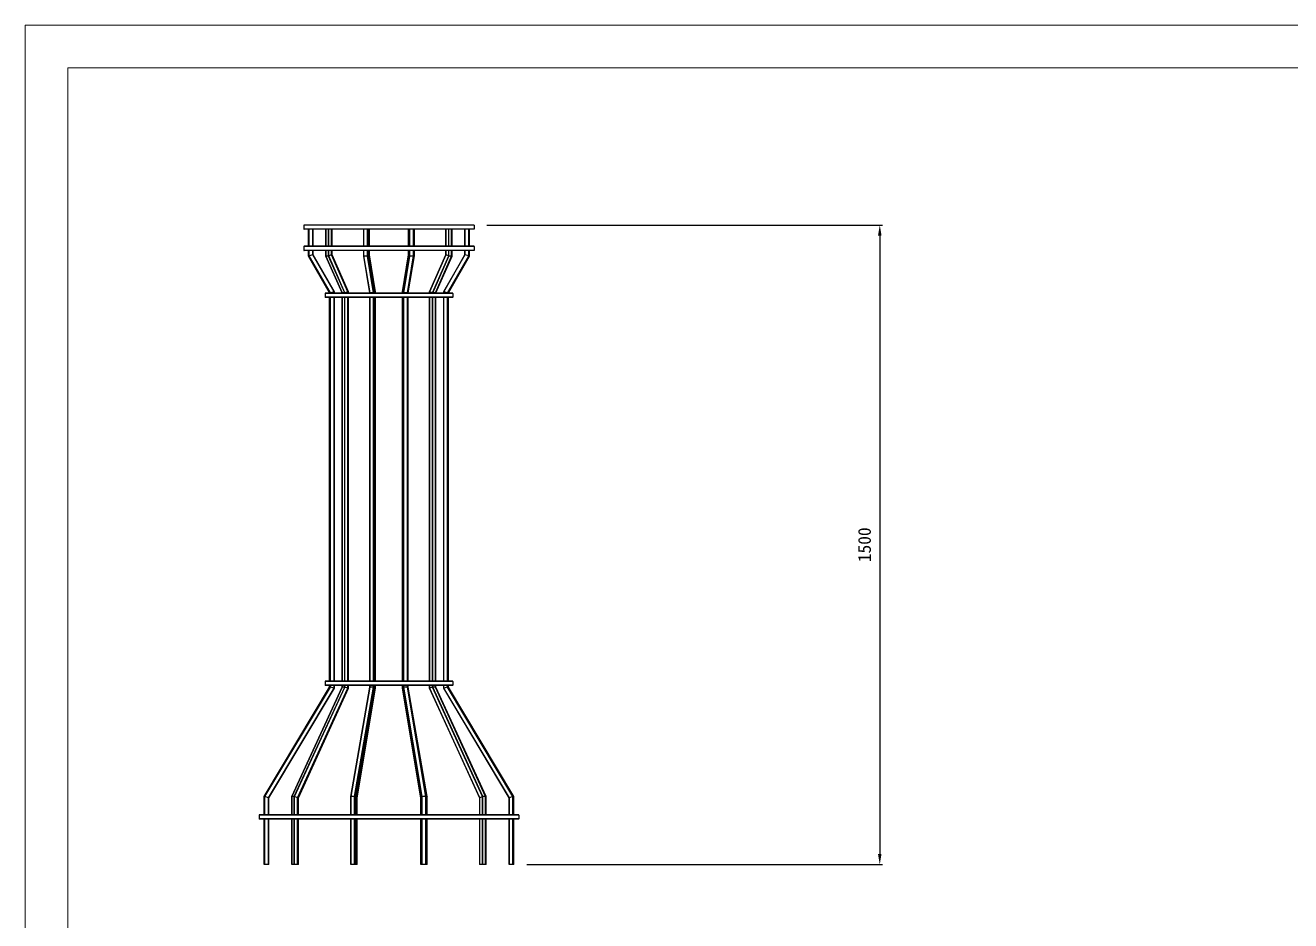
# Model space of a CAD drawing. Header units: millimetres. Extents: x -2251 to 3689, y -1488 to 2712.
# Drawn here: x -2251 to 719, y 612 to 2712 of the extents above; entities that cross this region are included whole.
import ezdxf

# ---------------------------------------------------------------- set-up
doc = ezdxf.new("R2010")
doc.units = ezdxf.units.MM
doc.header["$PDSIZE"] = -1
doc.layers.add('tabelka', color=155, linetype='Continuous')
doc.layers.add('WYMIAR', color=96, linetype='Continuous')
doc.dimstyles.new('1-1', dxfattribs={"dimtxt": 30, "dimasz": 25, "dimexe": 6.25, "dimexo": 30, "dimgap": 20.625, "dimtad": 1, "dimdec": 1, "dimtxsty": 'Standard', "dimcen": 0, "dimclrd": 2, "dimclre": 2, "dimclrt": 2, "dimadec": 0, "dimazin": 0, "dimtfac": 1, "dimtdec": 1, "dimtmove": 0, "dimatfit": 3, "dimfxl": 1, "dimarcsym": 0})

# ---------------------------------------------------------------- blocks, each defined once
blk = doc.blocks.new('widok')
for p, q in [((-1597.4, 2242.8), (-1597.4, 2233.8)), ((-1197.4, 2242.8), (-1597.4, 2242.8)), ((-1197.4, 2233.8), (-1597.4, 2233.8)), ((-1197.9, 2243.3), (-1596.9, 2243.3)), ((-1197.9, 2233.3), (-1596.9, 2233.3)), ((-1586.4, 2233.3), (-1586.4, 2193.3)), ((-1586.4, 2193.3), (-1586.4, 2233.3)), ((-1585.3, 2193.3), (-1585.3, 2233.3)), ((-1584.7, 2193.3), (-1584.7, 2233.3)), ((-1575.8, 2193.3), (-1575.8, 2233.3)), ((-1575.4, 2193.3), (-1575.4, 2233.3)), ((-1575.1, 2193.3), (-1575.1, 2233.3)), ((-1575.1, 2193.3), (-1575.1, 2233.3)), ((-1545.5, 2233.3), (-1545.5, 2193.3)), ((-1545.4, 2193.3), (-1545.4, 2233.3)), ((-1539.6, 2193.3), (-1539.6, 2233.3)), ((-1538.9, 2193.3), (-1538.9, 2233.3)), ((-1532, 2193.3), (-1532, 2233.3)), ((-1531.8, 2193.3), (-1531.8, 2233.3)), ((-1530.7, 2193.3), (-1530.7, 2233.3)), ((-1530.6, 2193.3), (-1530.6, 2233.3)), ((-1457, 2233.3), (-1457, 2193.3)), ((-1456.6, 2193.3), (-1456.6, 2233.3)), ((-1448, 2193.3), (-1448, 2233.3)), ((-1447.4, 2193.3), (-1447.4, 2233.3)), ((-1444.8, 2193.3), (-1444.8, 2233.3)), ((-1444.8, 2193.3), (-1444.8, 2233.3)), ((-1443.3, 2193.3), (-1443.3, 2233.3)), ((-1442.9, 2193.3), (-1442.9, 2233.3)), ((-1351.9, 2233.3), (-1351.9, 2193.3)), ((-1351.9, 2193.3), (-1351.9, 2233.3)), ((-1349.4, 2193.3), (-1349.4, 2233.3)), ((-1348.7, 2193.3), (-1348.7, 2233.3)), ((-1340.1, 2193.3), (-1340.1, 2233.3)), ((-1339.7, 2193.3), (-1339.7, 2233.3)), ((-1337.9, 2193.3), (-1337.9, 2233.3)), ((-1337.8, 2193.3), (-1337.8, 2233.3)), ((-1264.3, 2233.3), (-1264.3, 2193.3)), ((-1264.1, 2193.3), (-1264.1, 2233.3)), ((-1257.3, 2193.3), (-1257.3, 2233.3)), ((-1256.6, 2193.3), (-1256.6, 2233.3)), ((-1250.7, 2193.3), (-1250.7, 2233.3)), ((-1250.6, 2193.3), (-1250.6, 2233.3)), ((-1249.5, 2193.3), (-1249.5, 2233.3)), ((-1249.3, 2193.3), (-1249.3, 2233.3)), ((-1219.7, 2233.3), (-1219.7, 2193.3)), ((-1219.3, 2193.3), (-1219.3, 2233.3)), ((-1210.4, 2193.3), (-1210.4, 2233.3)), ((-1209.8, 2193.3), (-1209.8, 2233.3)), ((-1208.6, 2193.3), (-1208.6, 2233.3)), ((-1208.6, 2193.3), (-1208.6, 2233.3)), ((-1208.4, 2193.3), (-1208.4, 2233.3)), ((-1197.4, 2242.8), (-1197.4, 2233.8)), ((-1597.4, 2192.8), (-1597.4, 2183.8)), ((-1197.4, 2192.8), (-1597.4, 2192.8)), ((-1197.4, 2183.8), (-1597.4, 2183.8)), ((-1197.9, 2193.3), (-1596.9, 2193.3)), ((-1197.9, 2183.3), (-1596.9, 2183.3)), ((-1586.4, 2183.3), (-1586.4, 2170.6)), ((-1586.4, 2170.6), (-1586.4, 2183.3)), ((-1586.4, 2170.6), (-1536.8, 2084)), ((-1585.3, 2170.6), (-1586.4, 2170.6)), ((-1536.8, 2084), (-1586.4, 2170.6)), ((-1585.3, 2170.6), (-1585.3, 2183.3)), ((-1535.7, 2084), (-1585.3, 2170.6)), ((-1584.7, 2170.7), (-1584.7, 2183.3)), ((-1575.8, 2173.1), (-1584.7, 2170.7)), ((-1535.1, 2084.1), (-1584.7, 2170.7)), ((-1575.8, 2173.1), (-1575.8, 2183.3)), ((-1526.2, 2086.6), (-1575.8, 2173.1)), ((-1575.4, 2173.3), (-1575.4, 2183.3)), ((-1525.7, 2086.7), (-1575.4, 2173.3)), ((-1575.1, 2173.3), (-1575.4, 2173.3)), ((-1575.1, 2173.3), (-1575.1, 2183.3)), ((-1575.1, 2173.3), (-1575.1, 2183.3)), ((-1525.5, 2086.7), (-1575.1, 2173.3)), ((-1525.5, 2086.7), (-1575.1, 2173.3)), ((-1545.5, 2183.3), (-1545.5, 2170.6)), ((-1545.5, 2170.6), (-1507.3, 2084)), ((-1545.4, 2170.6), (-1545.4, 2183.3)), ((-1539.6, 2170.6), (-1545.4, 2170.6)), ((-1507.2, 2084), (-1545.4, 2170.6)), ((-1539.6, 2170.6), (-1539.6, 2183.3)), ((-1501.4, 2084), (-1539.6, 2170.6)), ((-1538.9, 2170.7), (-1538.9, 2183.3)), ((-1532, 2173.1), (-1538.9, 2170.7)), ((-1500.7, 2084.1), (-1538.9, 2170.7)), ((-1532, 2173.1), (-1532, 2183.3)), ((-1493.8, 2086.6), (-1532, 2173.1)), ((-1531.8, 2173.2), (-1531.8, 2183.3)), ((-1530.7, 2173.3), (-1531.8, 2173.3)), ((-1493.6, 2086.7), (-1531.8, 2173.2)), ((-1530.7, 2173.3), (-1530.7, 2183.3)), ((-1492.8, 2086.7), (-1530.7, 2173.3)), ((-1530.6, 2173.2), (-1530.6, 2183.3)), ((-1492.7, 2086.7), (-1530.6, 2173.3)), ((-1457, 2183.3), (-1457, 2170.7)), ((-1457, 2170.7), (-1442.5, 2084.1)), ((-1456.6, 2170.6), (-1456.6, 2183.3)), ((-1448, 2170.6), (-1456.6, 2170.6)), ((-1442.2, 2084), (-1456.6, 2170.6)), ((-1448, 2170.6), (-1448, 2183.3)), ((-1433.6, 2084), (-1448, 2170.6)), ((-1447.4, 2170.7), (-1447.4, 2183.3)), ((-1444.8, 2173.1), (-1447.4, 2170.7)), ((-1432.9, 2084.1), (-1447.4, 2170.7)), ((-1444.8, 2173.2), (-1444.8, 2183.3)), ((-1444.8, 2173.1), (-1444.8, 2183.3)), ((-1443.3, 2173.3), (-1444.8, 2173.3)), ((-1430.3, 2086.6), (-1444.8, 2173.2)), ((-1430.3, 2086.6), (-1444.8, 2173.1)), ((-1443.3, 2173.3), (-1443.3, 2183.3)), ((-1429.3, 2086.7), (-1443.3, 2173.3)), ((-1442.9, 2173.2), (-1442.9, 2183.3)), ((-1429, 2086.6), (-1442.9, 2173.2)), ((-1351.9, 2173.2), (-1365.9, 2086.6)), ((-1365.8, 2086.6), (-1351.9, 2173.1)), ((-1363.3, 2084.1), (-1349.4, 2170.7)), ((-1362.7, 2084), (-1348.7, 2170.6)), ((-1354.1, 2084), (-1340.1, 2170.6)), ((-1353.7, 2084.1), (-1339.7, 2170.7)), ((-1352.3, 2084.1), (-1337.8, 2170.7)), ((-1352.3, 2084.1), (-1337.9, 2170.7)), ((-1351.9, 2183.3), (-1351.9, 2173.2)), ((-1351.9, 2173.1), (-1351.9, 2183.3)), ((-1349.4, 2170.7), (-1351.9, 2173.1)), ((-1349.4, 2170.7), (-1349.4, 2183.3)), ((-1348.7, 2170.6), (-1348.7, 2183.3)), ((-1340.1, 2170.6), (-1348.7, 2170.6)), ((-1340.1, 2170.6), (-1340.1, 2183.3)), ((-1339.7, 2170.7), (-1339.7, 2183.3)), ((-1337.9, 2170.7), (-1339.7, 2172.5)), ((-1337.9, 2170.7), (-1337.9, 2183.3)), ((-1337.8, 2170.7), (-1337.8, 2183.3)), ((-1264.3, 2173.2), (-1302.1, 2086.7)), ((-1302, 2086.6), (-1264.1, 2173.1)), ((-1295.1, 2084.1), (-1257.3, 2170.7)), ((-1294.4, 2084), (-1256.6, 2170.6)), ((-1288.6, 2084), (-1250.7, 2170.6)), ((-1288.4, 2084), (-1250.6, 2170.6)), ((-1287.7, 2084.1), (-1249.5, 2170.7)), ((-1287.5, 2084), (-1249.3, 2170.6)), ((-1219.7, 2173.3), (-1269.3, 2086.7)), ((-1268.9, 2086.6), (-1219.3, 2173.1)), ((-1264.3, 2183.3), (-1264.3, 2173.2)), ((-1264.1, 2173.1), (-1264.1, 2183.3)), ((-1257.3, 2170.7), (-1264.1, 2173.1)), ((-1260, 2084.1), (-1210.4, 2170.7)), ((-1259.4, 2084), (-1209.8, 2170.6)), ((-1258.2, 2084), (-1208.6, 2170.6)), ((-1258.2, 2084), (-1208.6, 2170.6)), ((-1258, 2084), (-1208.4, 2170.6)), ((-1257.3, 2170.7), (-1257.3, 2183.3)), ((-1256.6, 2170.6), (-1256.6, 2183.3)), ((-1250.7, 2170.6), (-1256.6, 2170.6)), ((-1250.7, 2170.6), (-1250.7, 2183.3)), ((-1250.6, 2170.6), (-1250.6, 2183.3)), ((-1249.5, 2170.7), (-1250.6, 2171.1)), ((-1249.5, 2170.7), (-1249.5, 2183.3)), ((-1249.3, 2170.6), (-1249.3, 2183.3)), ((-1219.7, 2183.3), (-1219.7, 2173.3)), ((-1219.3, 2173.1), (-1219.3, 2183.3)), ((-1210.4, 2170.7), (-1219.3, 2173.1)), ((-1210.4, 2170.7), (-1210.4, 2183.3)), ((-1209.8, 2170.6), (-1209.8, 2183.3)), ((-1208.6, 2170.6), (-1209.8, 2170.6)), ((-1208.6, 2170.6), (-1208.6, 2183.3)), ((-1208.6, 2170.6), (-1208.6, 2183.3)), ((-1208.4, 2170.6), (-1208.4, 2183.3)), ((-1197.4, 2192.8), (-1197.4, 2183.8)), ((-1547.4, 2082.8), (-1547.4, 2073.8)), ((-1247.4, 2082.8), (-1547.4, 2082.8)), ((-1247.9, 2083.3), (-1546.9, 2083.3)), ((-1536.8, 2084), (-1536.8, 2083.3)), ((-1535.7, 2084), (-1536.8, 2084)), ((-1536.8, 2083.3), (-1536.8, 2084)), ((-1535.7, 2083.3), (-1535.7, 2084)), ((-1526.2, 2086.6), (-1535.1, 2084.1)), ((-1535.1, 2083.3), (-1535.1, 2084.1)), ((-1526.2, 2083.3), (-1526.2, 2086.6)), ((-1525.7, 2083.3), (-1525.7, 2086.7)), ((-1525.5, 2086.7), (-1525.7, 2086.7)), ((-1525.5, 2083.3), (-1525.5, 2086.7)), ((-1525.5, 2083.3), (-1525.5, 2086.7)), ((-1507.3, 2084), (-1507.3, 2083.3)), ((-1501.4, 2084), (-1507.2, 2084)), ((-1507.2, 2083.3), (-1507.2, 2084)), ((-1501.4, 2083.3), (-1501.4, 2084)), ((-1493.8, 2086.6), (-1500.7, 2084.1)), ((-1500.7, 2083.3), (-1500.7, 2084.1)), ((-1493.8, 2083.3), (-1493.8, 2086.6)), ((-1493.6, 2083.3), (-1493.6, 2086.7)), ((-1492.8, 2086.7), (-1493.6, 2086.7)), ((-1492.8, 2083.3), (-1492.8, 2086.7)), ((-1492.7, 2083.3), (-1492.7, 2086.7)), ((-1442.5, 2084.1), (-1442.5, 2083.3)), ((-1433.6, 2084), (-1442.2, 2084)), ((-1442.2, 2083.3), (-1442.2, 2084)), ((-1433.6, 2083.3), (-1433.6, 2084)), ((-1430.3, 2086.6), (-1432.9, 2084.1)), ((-1432.9, 2083.3), (-1432.9, 2084.1)), ((-1429.3, 2086.7), (-1430.3, 2086.7)), ((-1430.3, 2083.3), (-1430.3, 2086.6)), ((-1430.3, 2083.3), (-1430.3, 2086.6)), ((-1429.3, 2083.3), (-1429.3, 2086.7)), ((-1429, 2083.3), (-1429, 2086.6)), ((-1365.9, 2086.6), (-1365.9, 2083.3)), ((-1363.3, 2084.1), (-1365.8, 2086.6)), ((-1365.8, 2083.3), (-1365.8, 2086.6)), ((-1363.3, 2083.3), (-1363.3, 2084.1)), ((-1354.1, 2084), (-1362.7, 2084)), ((-1362.7, 2083.3), (-1362.7, 2084)), ((-1354.1, 2083.3), (-1354.1, 2084)), ((-1353.7, 2083.3), (-1353.7, 2084.1)), ((-1352.3, 2084.1), (-1353.5, 2085.2)), ((-1352.3, 2083.3), (-1352.3, 2084.1)), ((-1352.3, 2083.3), (-1352.3, 2084.1)), ((-1302.1, 2086.7), (-1302.1, 2083.3)), ((-1295.1, 2084.1), (-1302, 2086.6)), ((-1302, 2083.3), (-1302, 2086.6)), ((-1295.1, 2083.3), (-1295.1, 2084.1)), ((-1288.6, 2084), (-1294.4, 2084)), ((-1294.4, 2083.3), (-1294.4, 2084)), ((-1288.6, 2083.3), (-1288.6, 2084)), ((-1288.4, 2083.3), (-1288.4, 2084)), ((-1287.7, 2084.1), (-1288.3, 2084.4)), ((-1287.7, 2083.3), (-1287.7, 2084.1)), ((-1287.5, 2083.3), (-1287.5, 2084)), ((-1269.3, 2086.7), (-1269.3, 2083.3)), ((-1260, 2084.1), (-1268.9, 2086.6)), ((-1268.9, 2083.3), (-1268.9, 2086.6)), ((-1260, 2083.3), (-1260, 2084.1)), ((-1258.2, 2084), (-1259.4, 2084)), ((-1259.4, 2083.3), (-1259.4, 2084)), ((-1258.2, 2083.3), (-1258.2, 2084)), ((-1258.2, 2083.3), (-1258.2, 2084)), ((-1258, 2083.3), (-1258, 2084)), ((-1247.4, 2082.8), (-1247.4, 2073.8)), ((-1247.4, 2073.8), (-1547.4, 2073.8)), ((-1247.9, 2073.3), (-1546.9, 2073.3)), ((-1536.8, 2073.3), (-1536.8, 1173.3)), ((-1536.8, 1173.3), (-1536.8, 2073.3)), ((-1535.7, 1173.3), (-1535.7, 2073.3)), ((-1535.1, 1173.3), (-1535.1, 2073.3)), ((-1526.2, 1173.3), (-1526.2, 2073.3)), ((-1525.7, 1173.3), (-1525.7, 2073.3)), ((-1525.5, 1173.3), (-1525.5, 2073.3)), ((-1525.5, 1173.3), (-1525.5, 2073.3)), ((-1507.3, 2073.3), (-1507.3, 1173.3)), ((-1507.2, 1173.3), (-1507.2, 2073.3)), ((-1501.4, 1173.3), (-1501.4, 2073.3)), ((-1500.7, 1173.3), (-1500.7, 2073.3)), ((-1493.8, 1173.3), (-1493.8, 2073.3)), ((-1493.6, 1173.3), (-1493.6, 2073.3)), ((-1492.8, 1173.3), (-1492.8, 2073.3)), ((-1492.7, 1173.3), (-1492.7, 2073.3)), ((-1442.5, 2073.3), (-1442.5, 1173.3)), ((-1442.2, 1173.3), (-1442.2, 2073.3)), ((-1433.6, 1173.3), (-1433.6, 2073.3)), ((-1432.9, 1173.3), (-1432.9, 2073.3)), ((-1430.3, 1173.3), (-1430.3, 2073.3)), ((-1430.3, 1173.3), (-1430.3, 2073.3)), ((-1429.3, 1173.3), (-1429.3, 2073.3)), ((-1429, 1173.3), (-1429, 2073.3)), ((-1365.9, 2073.3), (-1365.9, 1173.3)), ((-1365.8, 1173.3), (-1365.8, 2073.3)), ((-1363.3, 1173.3), (-1363.3, 2073.3)), ((-1362.7, 1173.3), (-1362.7, 2073.3)), ((-1354.1, 1173.3), (-1354.1, 2073.3)), ((-1353.7, 1173.3), (-1353.7, 2073.3)), ((-1352.3, 1173.3), (-1352.3, 2073.3)), ((-1352.3, 1173.3), (-1352.3, 2073.3)), ((-1302.1, 2073.3), (-1302.1, 1173.3)), ((-1302, 1173.3), (-1302, 2073.3)), ((-1295.1, 1173.3), (-1295.1, 2073.3)), ((-1294.4, 1173.3), (-1294.4, 2073.3)), ((-1288.6, 1173.3), (-1288.6, 2073.3)), ((-1288.4, 1173.3), (-1288.4, 2073.3)), ((-1287.7, 1173.3), (-1287.7, 2073.3)), ((-1287.5, 1173.3), (-1287.5, 2073.3)), ((-1269.3, 2073.3), (-1269.3, 1173.3)), ((-1268.9, 1173.3), (-1268.9, 2073.3)), ((-1260, 1173.3), (-1260, 2073.3)), ((-1259.4, 1173.3), (-1259.4, 2073.3)), ((-1258.2, 1173.3), (-1258.2, 2073.3)), ((-1258.2, 1173.3), (-1258.2, 2073.3)), ((-1258, 1173.3), (-1258, 2073.3)), ((-1536.8, 1159.5), (-1690.6, 902.6)), ((-1690.6, 902.6), (-1536.8, 1159.5)), ((-1689.5, 902.6), (-1535.7, 1159.5)), ((-1688.9, 902.5), (-1535.1, 1159.3)), ((-1507.3, 1159.4), (-1625.7, 902.6)), ((-1625.6, 902.6), (-1507.2, 1159.5)), ((-1619.8, 902.6), (-1501.4, 1159.5)), ((-1619.1, 902.5), (-1500.7, 1159.3)), ((-1247.4, 1172.8), (-1547.4, 1172.8)), ((-1547.4, 1172.8), (-1547.4, 1163.8)), ((-1247.4, 1163.8), (-1547.4, 1163.8)), ((-1247.9, 1173.3), (-1546.9, 1173.3)), ((-1247.9, 1163.3), (-1546.9, 1163.3)), ((-1536.8, 1163.3), (-1536.8, 1159.5)), ((-1536.8, 1159.5), (-1536.8, 1163.3)), ((-1535.7, 1159.5), (-1536.8, 1159.5)), ((-1535.7, 1159.5), (-1535.7, 1163.3)), ((-1535.1, 1159.3), (-1535.1, 1163.3)), ((-1526.2, 1156.8), (-1535.1, 1159.3)), ((-1526.2, 1156.8), (-1526.2, 1163.3)), ((-1525.7, 1156.7), (-1525.7, 1163.3)), ((-1525.5, 1156.7), (-1525.5, 1163.3)), ((-1525.5, 1156.7), (-1525.5, 1163.3)), ((-1507.3, 1163.3), (-1507.3, 1159.4)), ((-1507.2, 1159.5), (-1507.2, 1163.3)), ((-1501.4, 1159.5), (-1507.2, 1159.5)), ((-1501.4, 1159.5), (-1501.4, 1163.3)), ((-1500.7, 1159.3), (-1500.7, 1163.3)), ((-1493.8, 1156.8), (-1500.7, 1159.3)), ((-1493.8, 1156.8), (-1493.8, 1163.3)), ((-1493.6, 1156.7), (-1493.6, 1163.3)), ((-1492.8, 1156.7), (-1492.8, 1163.3)), ((-1492.7, 1156.7), (-1492.7, 1163.3)), ((-1442.5, 1159.4), (-1487.3, 902.5)), ((-1487, 902.6), (-1442.2, 1159.5)), ((-1478.4, 902.6), (-1433.6, 1159.5)), ((-1477.7, 902.5), (-1432.9, 1159.3)), ((-1442.5, 1163.3), (-1442.5, 1159.4)), ((-1442.2, 1159.5), (-1442.2, 1163.3)), ((-1433.6, 1159.5), (-1442.2, 1159.5)), ((-1433.6, 1159.5), (-1433.6, 1163.3)), ((-1432.9, 1159.3), (-1432.9, 1163.3)), ((-1430.3, 1156.8), (-1432.9, 1159.3)), ((-1430.3, 1156.8), (-1430.3, 1163.3)), ((-1430.3, 1156.8), (-1430.3, 1163.3)), ((-1429.3, 1156.7), (-1429.3, 1163.3)), ((-1429, 1156.8), (-1429, 1163.3)), ((-1365.9, 1163.3), (-1365.9, 1156.8)), ((-1365.8, 1156.8), (-1365.8, 1163.3)), ((-1363.3, 1159.3), (-1365.8, 1156.8)), ((-1363.3, 1159.3), (-1363.3, 1163.3)), ((-1320.1, 902.5), (-1363.3, 1159.3)), ((-1362.7, 1159.5), (-1362.7, 1163.3)), ((-1354.1, 1159.5), (-1362.7, 1159.5)), ((-1319.5, 902.6), (-1362.7, 1159.5)), ((-1354.1, 1159.5), (-1354.1, 1163.3)), ((-1310.8, 902.6), (-1354.1, 1159.5)), ((-1353.7, 1159.4), (-1353.7, 1163.3)), ((-1310.5, 902.5), (-1353.7, 1159.4)), ((-1352.3, 1159.3), (-1353.5, 1158.2)), ((-1352.3, 1159.4), (-1352.3, 1163.3)), ((-1352.3, 1159.3), (-1352.3, 1163.3)), ((-1307.5, 902.5), (-1352.3, 1159.4)), ((-1307.5, 902.5), (-1352.3, 1159.3)), ((-1302.1, 1163.3), (-1302.1, 1156.7)), ((-1302, 1156.8), (-1302, 1163.3)), ((-1295.1, 1159.3), (-1302, 1156.8)), ((-1295.1, 1159.3), (-1295.1, 1163.3)), ((-1177.8, 902.5), (-1295.1, 1159.3)), ((-1294.4, 1159.5), (-1294.4, 1163.3)), ((-1288.6, 1159.5), (-1294.4, 1159.5)), ((-1177.1, 902.6), (-1294.4, 1159.5)), ((-1288.6, 1159.5), (-1288.6, 1163.3)), ((-1171.2, 902.6), (-1288.6, 1159.5)), ((-1288.4, 1159.4), (-1288.4, 1163.3)), ((-1171.1, 902.6), (-1288.4, 1159.4)), ((-1287.7, 1159.3), (-1288.3, 1159.1)), ((-1287.7, 1159.3), (-1287.7, 1163.3)), ((-1169.3, 902.5), (-1287.7, 1159.3)), ((-1287.5, 1159.4), (-1287.5, 1163.3)), ((-1169.1, 902.6), (-1287.5, 1159.4)), ((-1269.3, 1163.3), (-1269.3, 1156.7)), ((-1268.9, 1156.8), (-1268.9, 1163.3)), ((-1260, 1159.3), (-1268.9, 1156.8)), ((-1260, 1159.3), (-1260, 1163.3)), ((-1106.4, 902.5), (-1260, 1159.3)), ((-1259.4, 1159.5), (-1259.4, 1163.3)), ((-1258.2, 1159.5), (-1259.4, 1159.5)), ((-1105.8, 902.6), (-1259.4, 1159.5)), ((-1258.2, 1159.5), (-1258.2, 1163.3)), ((-1258.2, 1159.5), (-1258.2, 1163.3)), ((-1104.6, 902.6), (-1258.2, 1159.5)), ((-1104.6, 902.6), (-1258.2, 1159.5)), ((-1258, 1159.5), (-1258, 1163.3)), ((-1104.2, 902.6), (-1258, 1159.5)), ((-1247.4, 1172.8), (-1247.4, 1163.8)), ((-1680, 900), (-1526.2, 1156.8)), ((-1679.5, 899.8), (-1525.7, 1156.7)), ((-1679.1, 899.8), (-1525.5, 1156.7)), ((-1679.1, 899.8), (-1525.5, 1156.7)), ((-1612.2, 900), (-1493.8, 1156.8)), ((-1612, 899.9), (-1493.6, 1156.7)), ((-1610.2, 899.8), (-1492.8, 1156.7)), ((-1610, 899.9), (-1492.7, 1156.7)), ((-1525.5, 1156.7), (-1525.7, 1156.7)), ((-1492.8, 1156.7), (-1493.6, 1156.7)), ((-1475.1, 899.9), (-1430.3, 1156.8)), ((-1475.1, 900), (-1430.3, 1156.8)), ((-1472.6, 899.8), (-1429.3, 1156.7)), ((-1472.2, 899.9), (-1429, 1156.8)), ((-1429.3, 1156.7), (-1430.3, 1156.7)), ((-1365.9, 1156.8), (-1322.6, 899.9)), ((-1322.6, 900), (-1365.8, 1156.8)), ((-1302.1, 1156.7), (-1184.8, 899.9)), ((-1184.6, 900), (-1302, 1156.8)), ((-1269.3, 1156.7), (-1115.7, 899.8)), ((-1115.3, 900), (-1268.9, 1156.8)), ((-1690.6, 902.6), (-1690.6, 859.8)), ((-1689.5, 902.6), (-1690.6, 902.6)), ((-1690.6, 859.8), (-1690.6, 902.6)), ((-1689.5, 859.8), (-1689.5, 902.6)), ((-1680, 900), (-1688.9, 902.5)), ((-1688.9, 859.8), (-1688.9, 902.5)), ((-1680, 859.8), (-1680, 900)), ((-1679.5, 859.8), (-1679.5, 899.8)), ((-1679.1, 899.8), (-1679.5, 899.8)), ((-1679.1, 859.8), (-1679.1, 899.8)), ((-1679.1, 859.8), (-1679.1, 899.8)), ((-1625.7, 902.6), (-1625.7, 859.8)), ((-1619.8, 902.6), (-1625.6, 902.6)), ((-1625.6, 859.8), (-1625.6, 902.6)), ((-1619.8, 859.8), (-1619.8, 902.6)), ((-1612.2, 900), (-1619.1, 902.5)), ((-1619.1, 859.8), (-1619.1, 902.5)), ((-1612.2, 859.8), (-1612.2, 900)), ((-1612, 859.8), (-1612, 899.9)), ((-1610.2, 899.8), (-1612, 899.8)), ((-1610.2, 859.8), (-1610.2, 899.8)), ((-1610, 859.8), (-1610, 899.9)), ((-1487.3, 902.5), (-1487.3, 859.8)), ((-1478.4, 902.6), (-1487, 902.6)), ((-1487, 859.8), (-1487, 902.6)), ((-1478.4, 859.8), (-1478.4, 902.6)), ((-1475.1, 900), (-1477.7, 902.5)), ((-1477.7, 859.8), (-1477.7, 902.5)), ((-1475.1, 859.8), (-1475.1, 900)), ((-1475.1, 859.8), (-1475.1, 899.9)), ((-1472.6, 899.8), (-1475.1, 899.8)), ((-1472.6, 859.8), (-1472.6, 899.8)), ((-1472.2, 859.8), (-1472.2, 899.9)), ((-1320.1, 902.5), (-1322.6, 900)), ((-1322.6, 859.8), (-1322.6, 900)), ((-1322.6, 899.9), (-1322.6, 859.8)), ((-1320.1, 859.8), (-1320.1, 902.5)), ((-1310.8, 902.6), (-1319.5, 902.6)), ((-1319.5, 859.8), (-1319.5, 902.6)), ((-1310.8, 859.8), (-1310.8, 902.6)), ((-1310.5, 859.8), (-1310.5, 902.5)), ((-1310.1, 900), (-1310.5, 901.9)), ((-1307.5, 902.5), (-1310.1, 900)), ((-1310.1, 859.8), (-1310.1, 900)), ((-1307.5, 859.8), (-1307.5, 902.5)), ((-1307.5, 859.8), (-1307.5, 902.5)), ((-1184.8, 899.9), (-1184.8, 859.8)), ((-1177.8, 902.5), (-1184.6, 900)), ((-1184.6, 859.8), (-1184.6, 900)), ((-1177.8, 859.8), (-1177.8, 902.5)), ((-1171.2, 902.6), (-1177.1, 902.6)), ((-1177.1, 859.8), (-1177.1, 902.6)), ((-1171.2, 859.8), (-1171.2, 902.6)), ((-1171.1, 859.8), (-1171.1, 902.6)), ((-1169.3, 902.5), (-1171.1, 901.8)), ((-1169.3, 859.8), (-1169.3, 902.5)), ((-1169.1, 859.8), (-1169.1, 902.6)), ((-1115.7, 899.8), (-1115.7, 859.8)), ((-1106.4, 902.5), (-1115.3, 900)), ((-1115.3, 859.8), (-1115.3, 900)), ((-1106.4, 859.8), (-1106.4, 902.5)), ((-1104.6, 902.6), (-1105.8, 902.6)), ((-1105.8, 859.8), (-1105.8, 902.6)), ((-1104.6, 859.8), (-1104.6, 902.6)), ((-1104.6, 859.8), (-1104.6, 902.6)), ((-1104.2, 859.8), (-1104.2, 902.6)), ((-1092.4, 859.3), (-1702.4, 859.3)), ((-1702.4, 859.3), (-1702.4, 850.3)), ((-1092.4, 850.3), (-1702.4, 850.3)), ((-1092.9, 859.8), (-1701.9, 859.8)), ((-1092.9, 849.8), (-1701.9, 849.8)), ((-1690.6, 849.8), (-1690.6, 743.3)), ((-1690.6, 743.3), (-1690.6, 849.8)), ((-1689.5, 743.3), (-1689.5, 849.8)), ((-1688.9, 743.3), (-1688.9, 849.8)), ((-1680, 743.3), (-1680, 849.8)), ((-1679.5, 743.3), (-1679.5, 849.8)), ((-1679.1, 743.3), (-1679.1, 849.8)), ((-1679.1, 743.3), (-1679.1, 849.8)), ((-1625.7, 849.8), (-1625.7, 743.3)), ((-1625.6, 743.3), (-1625.6, 849.8)), ((-1619.8, 743.3), (-1619.8, 849.8)), ((-1619.1, 743.3), (-1619.1, 849.8)), ((-1612.2, 743.3), (-1612.2, 849.8)), ((-1612, 743.3), (-1612, 849.8)), ((-1610.2, 743.3), (-1610.2, 849.8)), ((-1610, 743.3), (-1610, 849.8)), ((-1487.3, 849.8), (-1487.3, 743.3)), ((-1487, 743.3), (-1487, 849.8)), ((-1478.4, 743.3), (-1478.4, 849.8)), ((-1477.7, 743.3), (-1477.7, 849.8)), ((-1475.1, 743.3), (-1475.1, 849.8)), ((-1475.1, 743.3), (-1475.1, 849.8)), ((-1472.6, 743.3), (-1472.6, 849.8)), ((-1472.2, 743.3), (-1472.2, 849.8)), ((-1322.6, 849.8), (-1322.6, 743.3)), ((-1322.6, 743.3), (-1322.6, 849.8)), ((-1320.1, 743.3), (-1320.1, 849.8)), ((-1319.5, 743.3), (-1319.5, 849.8)), ((-1310.8, 743.3), (-1310.8, 849.8)), ((-1310.5, 743.3), (-1310.5, 849.8)), ((-1310.1, 743.3), (-1310.1, 849.8)), ((-1307.5, 743.3), (-1307.5, 849.8)), ((-1307.5, 743.3), (-1307.5, 849.8)), ((-1184.8, 849.8), (-1184.8, 743.3)), ((-1184.6, 743.3), (-1184.6, 849.8)), ((-1177.8, 743.3), (-1177.8, 849.8)), ((-1177.1, 743.3), (-1177.1, 849.8)), ((-1171.2, 743.3), (-1171.2, 849.8)), ((-1171.1, 743.3), (-1171.1, 849.8)), ((-1169.3, 743.3), (-1169.3, 849.8)), ((-1169.1, 743.3), (-1169.1, 849.8)), ((-1115.7, 849.8), (-1115.7, 743.3)), ((-1115.3, 743.3), (-1115.3, 849.8)), ((-1106.4, 743.3), (-1106.4, 849.8)), ((-1105.8, 743.3), (-1105.8, 849.8)), ((-1104.6, 743.3), (-1104.6, 849.8)), ((-1104.6, 743.3), (-1104.6, 849.8)), ((-1104.2, 743.3), (-1104.2, 849.8)), ((-1092.4, 859.3), (-1092.4, 850.3)), ((-1689.5, 743.3), (-1690.6, 743.3)), ((-1690.6, 743.3), (-1690.6, 743.3)), ((-1688.9, 743.3), (-1689.5, 743.3)), ((-1680, 743.3), (-1688.9, 743.3)), ((-1679.5, 743.3), (-1680, 743.3)), ((-1679.1, 743.3), (-1679.5, 743.3)), ((-1679.1, 743.3), (-1679.1, 743.3)), ((-1625.6, 743.3), (-1625.7, 743.3)), ((-1619.8, 743.3), (-1625.6, 743.3)), ((-1619.1, 743.3), (-1619.8, 743.3)), ((-1612.2, 743.3), (-1619.1, 743.3)), ((-1612, 743.3), (-1612.2, 743.3)), ((-1610.2, 743.3), (-1612, 743.3)), ((-1610, 743.3), (-1610.2, 743.3)), ((-1487, 743.3), (-1487.3, 743.3)), ((-1478.4, 743.3), (-1487, 743.3)), ((-1477.7, 743.3), (-1478.4, 743.3)), ((-1475.1, 743.3), (-1477.7, 743.3)), ((-1472.6, 743.3), (-1475.1, 743.3)), ((-1475.1, 743.3), (-1475.1, 743.3)), ((-1472.2, 743.3), (-1472.6, 743.3)), ((-1320.1, 743.3), (-1322.6, 743.3)), ((-1322.6, 743.3), (-1322.6, 743.3)), ((-1319.5, 743.3), (-1320.1, 743.3)), ((-1310.8, 743.3), (-1319.5, 743.3)), ((-1310.5, 743.3), (-1310.8, 743.3)), ((-1310.1, 743.3), (-1310.5, 743.3)), ((-1307.5, 743.3), (-1310.1, 743.3)), ((-1307.5, 743.3), (-1307.5, 743.3)), ((-1184.6, 743.3), (-1184.8, 743.3)), ((-1177.8, 743.3), (-1184.6, 743.3)), ((-1177.1, 743.3), (-1177.8, 743.3)), ((-1171.2, 743.3), (-1177.1, 743.3)), ((-1171.1, 743.3), (-1171.2, 743.3)), ((-1169.3, 743.3), (-1171.1, 743.3)), ((-1169.1, 743.3), (-1169.3, 743.3)), ((-1115.3, 743.3), (-1115.7, 743.3)), ((-1106.4, 743.3), (-1115.3, 743.3)), ((-1105.8, 743.3), (-1106.4, 743.3)), ((-1104.6, 743.3), (-1105.8, 743.3)), ((-1104.6, 743.3), (-1104.6, 743.3)), ((-1104.2, 743.3), (-1104.6, 743.3))]:
    blk.add_line(p, q)
for centre, start, end in [((-1596.9, 2242.8), 90, 180), ((-1596.9, 2233.8), 180, 270), ((-1197.9, 2242.8), 0, 90), ((-1197.9, 2233.8), 270, 0), ((-1596.9, 2192.8), 90, 180), ((-1596.9, 2183.8), 180, 270), ((-1197.9, 2192.8), 0, 90), ((-1197.9, 2183.8), 270, 0), ((-1546.9, 2082.8), 90, 180), ((-1247.9, 2082.8), 0, 90), ((-1546.9, 2073.8), 180, 270), ((-1247.9, 2073.8), 270, 0), ((-1546.9, 1172.8), 90, 180), ((-1546.9, 1163.8), 180, 270), ((-1247.9, 1172.8), 0, 90), ((-1247.9, 1163.8), 270, 0), ((-1701.9, 859.3), 90, 180), ((-1701.9, 850.3), 180, 270), ((-1092.9, 859.3), 0, 90), ((-1092.9, 850.3), 270, 0)]:
    blk.add_arc(centre, 0.5, start, end)
for centre, major_axis, ratio, start_param, end_param in [((-1584.8, 2170.7), (0.5, 0.133), 0.031367, 3.258867, 4.829663), ((-1584.8, 2170.7), (0.5, 0.133), 0.031367, 3.258867, 4.829663), ((-1575.9, 2173.1), (0.5, 0.133), 0.031367, 4.829663, 6.40046), ((-1575.9, 2173.1), (0.5, 0.133), 0.031367, 4.829663, 6.40046), ((-1545, 2170.7), (0.5, 0.105), 0.165862, 3.106642, 3.808225), ((-1545, 2170.7), (0.5, 0.105), 0.165862, 3.176544, 3.808225), ((-1539.2, 2170.7), (0.5, 0.105), 0.165862, 3.808225, 5.379022), ((-1539.2, 2170.7), (0.5, 0.105), 0.165862, 3.808225, 5.379022), ((-1532.3, 2173.1), (0.5, 0.105), 0.165862, 5.379022, 6.318136), ((-1532.3, 2173.1), (0.5, 0.105), 0.165862, 5.379022, 6.248234), ((-1531.1, 2173.1), (0.5, 0.104), 0.168043, 6.248066, 6.960199), ((-1531.1, 2173.1), (0.5, 0.104), 0.168043, 0.03512, 0.677013), ((-1456.5, 2170.7), (0.5, 0.041), 0.25499, 3.120453, 4.397995), ((-1456.5, 2170.7), (0.5, 0.041), 0.25499, 2.827199, 4.397995), ((-1447.9, 2170.7), (0.5, 0.041), 0.25499, 4.397995, 5.968792), ((-1447.9, 2170.7), (0.5, 0.041), 0.25499, 4.397995, 5.968792), ((-1445.3, 2173.1), (0.5, 0.041), 0.25499, 5.968792, 6.262045), ((-1445.3, 2173.1), (0.5, 0.041), 0.25499, 5.968792, 6.304325), ((-1443.4, 2173.1), (0.5, 0.04), 0.2559, 6.262702, 7.550794), ((-1443.4, 2173.1), (0.5, 0.04), 0.2559, 0.020483, 1.267609), ((-1351.4, 2173.1), (0.5, -0.04), 0.2559, 3.162076, 3.44478), ((-1351.4, 2173.1), (0.5, -0.04), 0.2559, 3.12111, 3.44478), ((-1348.9, 2170.7), (0.5, -0.04), 0.2559, 3.44478, 5.015577), ((-1348.9, 2170.7), (0.5, -0.04), 0.2559, 3.44478, 5.015577), ((-1340.2, 2170.7), (0.5, -0.04), 0.2559, 5.015577, 6.303668), ((-1340.2, 2170.7), (0.5, -0.04), 0.2559, 5.015577, 6.586373), ((-1338.3, 2170.7), (0.5, -0.041), 0.25499, 0.02114, 0.314394), ((-1338.3, 2170.7), (0.5, -0.041), 0.25499, 6.262045, 6.597579), ((-1263.8, 2173.1), (0.5, -0.104), 0.168043, 3.106473, 4.035376), ((-1263.8, 2173.1), (0.5, -0.104), 0.168043, 3.176712, 4.035376), ((-1256.9, 2170.7), (0.5, -0.104), 0.168043, 4.035376, 5.606172), ((-1256.9, 2170.7), (0.5, -0.104), 0.168043, 4.035376, 5.606172), ((-1251.1, 2170.7), (0.5, -0.104), 0.168043, 5.606172, 6.318305), ((-1251.1, 2170.7), (0.5, -0.104), 0.168043, 5.606172, 6.248066), ((-1249.8, 2170.7), (0.5, -0.105), 0.165862, 0.034951, 0.904164), ((-1249.8, 2170.7), (0.5, -0.105), 0.165862, 6.248234, 7.187349), ((-1219.2, 2173.1), (0.5, -0.133), 0.033991, 3.014457, 4.585254), ((-1219.2, 2173.1), (0.5, -0.133), 0.033991, 3.014457, 4.585254), ((-1210.3, 2170.7), (0.5, -0.133), 0.033991, 4.585254, 6.15605), ((-1210.3, 2170.7), (0.5, -0.133), 0.033991, 4.585254, 6.15605), ((-1208.9, 2170.7), (0.5, -0.133), 0.031367, 6.165911, 7.252863), ((-1208.9, 2170.7), (0.5, -0.133), 0.031367, 6.165911, 7.252863), ((-1535.2, 2084.1), (0.5, 0.133), 0.031367, 3.258867, 4.829663), ((-1535.2, 2084.1), (0.5, 0.133), 0.031367, 3.258867, 4.829663), ((-1526.2, 2086.6), (0.5, 0.133), 0.031367, 4.829663, 6.40046), ((-1526.2, 2086.6), (0.5, 0.133), 0.031367, 4.829663, 6.40046), ((-1506.8, 2084.1), (0.5, 0.105), 0.165862, 3.176544, 3.808225), ((-1506.8, 2084.1), (0.5, 0.105), 0.165862, 3.106642, 3.808225), ((-1501, 2084.1), (0.5, 0.105), 0.165862, 3.808225, 5.379022), ((-1501, 2084.1), (0.5, 0.105), 0.165862, 3.808225, 5.379022), ((-1494.1, 2086.6), (0.5, 0.105), 0.165862, 5.379022, 6.318136), ((-1494.1, 2086.6), (0.5, 0.105), 0.165862, 5.379022, 6.248234), ((-1493.2, 2086.6), (0.5, 0.104), 0.168043, 0.03512, 0.677013), ((-1493.2, 2086.6), (0.5, 0.104), 0.168043, 6.248066, 6.960199), ((-1442, 2084.1), (0.5, 0.041), 0.25499, 3.162733, 4.397995), ((-1442, 2084.1), (0.5, 0.041), 0.25499, 3.120453, 4.397995), ((-1433.4, 2084.1), (0.5, 0.041), 0.25499, 4.397995, 5.968792), ((-1433.4, 2084.1), (0.5, 0.041), 0.25499, 4.397995, 5.968792), ((-1430.8, 2086.6), (0.5, 0.041), 0.25499, 5.968792, 6.304325), ((-1430.8, 2086.6), (0.5, 0.041), 0.25499, 5.968792, 6.262045), ((-1429.5, 2086.6), (0.5, 0.04), 0.2559, 5.979998, 7.550794), ((-1429.5, 2086.6), (0.5, 0.04), 0.2559, 6.262702, 7.550794), ((-1365.4, 2086.6), (0.5, -0.04), 0.2559, 3.12111, 3.44478), ((-1365.4, 2086.6), (0.5, -0.04), 0.2559, 3.162076, 3.44478), ((-1362.8, 2084.1), (0.5, -0.04), 0.2559, 3.44478, 5.015577), ((-1362.8, 2084.1), (0.5, -0.04), 0.2559, 3.44478, 5.015577), ((-1354.2, 2084.1), (0.5, -0.04), 0.2559, 5.015577, 6.262702), ((-1354.2, 2084.1), (0.5, -0.04), 0.2559, 5.015577, 6.303668), ((-1352.8, 2084.1), (0.5, -0.041), 0.25499, 6.262045, 6.597579), ((-1352.8, 2084.1), (0.5, -0.041), 0.25499, 0.02114, 0.314394), ((-1301.6, 2086.6), (0.5, -0.104), 0.168043, 3.106473, 4.035376), ((-1301.6, 2086.6), (0.5, -0.104), 0.168043, 3.176712, 4.035376), ((-1294.8, 2084.1), (0.5, -0.104), 0.168043, 4.035376, 5.606172), ((-1294.8, 2084.1), (0.5, -0.104), 0.168043, 4.035376, 5.606172), ((-1288.9, 2084.1), (0.5, -0.104), 0.168043, 5.606172, 6.248066), ((-1288.9, 2084.1), (0.5, -0.104), 0.168043, 5.606172, 6.318305), ((-1288, 2084.1), (0.5, -0.105), 0.165862, 6.248234, 7.187349), ((-1288, 2084.1), (0.5, -0.105), 0.165862, 0.034951, 0.904164), ((-1268.8, 2086.6), (0.5, -0.133), 0.033991, 3.014457, 4.585254), ((-1268.8, 2086.6), (0.5, -0.133), 0.033991, 3.014457, 4.585254), ((-1259.9, 2084.1), (0.5, -0.133), 0.033991, 4.585254, 6.15605), ((-1259.9, 2084.1), (0.5, -0.133), 0.033991, 4.585254, 6.15605), ((-1258.5, 2084.1), (0.5, -0.133), 0.031367, 6.165911, 7.000096), ((-1258.5, 2084.1), (0.5, -0.133), 0.031367, 6.165911, 7.000096), ((-1535.2, 1159.3), (0.5, -0.138), 0.032402, 1.454129, 3.024925), ((-1535.2, 1159.3), (0.5, -0.138), 0.032402, 1.454129, 3.024925), ((-1506.8, 1159.3), (0.5, -0.11), 0.171648, 2.477646, 3.17923), ((-1506.8, 1159.3), (0.5, -0.11), 0.171648, 2.477646, 3.103955), ((-1501, 1159.3), (0.5, -0.11), 0.171648, 0.90685, 2.477646), ((-1501, 1159.3), (0.5, -0.11), 0.171648, 0.90685, 2.477646), ((-1442, 1159.3), (0.5, -0.043), 0.264622, 1.886953, 3.164496), ((-1442, 1159.3), (0.5, -0.043), 0.264622, 1.886953, 3.118689), ((-1433.4, 1159.3), (0.5, -0.043), 0.264622, 0.316157, 1.886953), ((-1433.4, 1159.3), (0.5, -0.043), 0.264622, 0.316157, 1.886953), ((-1362.8, 1159.3), (0.5, 0.042), 0.265576, 1.265898, 2.836695), ((-1362.8, 1159.3), (0.5, 0.042), 0.265576, 1.265898, 2.836695), ((-1354.2, 1159.3), (0.5, 0.042), 0.265576, 6.260992, 7.549084), ((-1354.2, 1159.3), (0.5, 0.042), 0.265576, 0.022193, 1.265898), ((-1352.8, 1159.3), (0.5, 0.043), 0.264622, 5.967028, 6.260282), ((-1352.8, 1159.3), (0.5, 0.043), 0.264622, 5.967028, 6.306089), ((-1294.8, 1159.3), (0.5, 0.109), 0.173914, 0.67431, 2.245106), ((-1294.8, 1159.3), (0.5, 0.109), 0.173914, 0.67431, 2.245106), ((-1288.9, 1159.3), (0.5, 0.109), 0.173914, 6.245363, 6.957495), ((-1288.9, 1159.3), (0.5, 0.109), 0.173914, 0.037823, 0.67431), ((-1288, 1159.3), (0.5, 0.11), 0.171648, 5.376336, 6.245548), ((-1288, 1159.3), (0.5, 0.11), 0.171648, 5.376336, 6.320823), ((-1259.9, 1159.3), (0.5, 0.138), 0.035113, 0.126478, 1.697275), ((-1259.9, 1159.3), (0.5, 0.138), 0.035113, 0.126478, 1.697275), ((-1258.5, 1159.3), (0.5, 0.138), 0.032402, 5.571079, 6.399853), ((-1258.5, 1159.3), (0.5, 0.138), 0.032402, 5.571079, 6.399853), ((-1526.2, 1156.8), (0.5, -0.138), 0.032402, 6.166518, 7.737314), ((-1526.2, 1156.8), (0.5, -0.138), 0.032402, 6.166518, 7.737314), ((-1494.1, 1156.8), (0.5, -0.11), 0.171648, 0.037637, 0.90685), ((-1494.1, 1156.8), (0.5, -0.11), 0.171648, 6.245548, 7.190035), ((-1493.2, 1156.8), (0.5, -0.109), 0.173914, 5.608875, 6.321008), ((-1493.2, 1156.8), (0.5, -0.109), 0.173914, 5.608875, 6.245363), ((-1430.8, 1156.8), (0.5, -0.043), 0.264622, 0.022903, 0.316157), ((-1430.8, 1156.8), (0.5, -0.043), 0.264622, 6.260282, 6.599342), ((-1429.5, 1156.8), (0.5, -0.042), 0.265576, 5.017287, 6.305378), ((-1429.5, 1156.8), (0.5, -0.042), 0.265576, 5.017287, 6.588083), ((-1365.4, 1156.8), (0.5, 0.042), 0.265576, 2.836695, 3.1194), ((-1365.4, 1156.8), (0.5, 0.042), 0.265576, 2.836695, 3.163786), ((-1301.6, 1156.8), (0.5, 0.109), 0.173914, 2.245106, 3.10377), ((-1301.6, 1156.8), (0.5, 0.109), 0.173914, 2.245106, 3.179415), ((-1268.8, 1156.8), (0.5, 0.138), 0.035113, 1.697275, 3.268071), ((-1268.8, 1156.8), (0.5, 0.138), 0.035113, 1.697275, 3.268071), ((-1689, 902.5), (0.5, -0.138), 0.032402, 1.454129, 3.024925), ((-1689, 902.5), (0.5, -0.138), 0.032402, 1.454129, 3.024925), ((-1680, 900), (0.5, -0.138), 0.032402, 6.166518, 7.737314), ((-1680, 900), (0.5, -0.138), 0.032402, 6.166518, 7.737314), ((-1625.2, 902.5), (0.5, -0.11), 0.171648, 2.477646, 3.103955), ((-1625.2, 902.5), (0.5, -0.11), 0.171648, 2.477646, 3.17923), ((-1619.4, 902.5), (0.5, -0.11), 0.171648, 0.90685, 2.477646), ((-1619.4, 902.5), (0.5, -0.11), 0.171648, 0.90685, 2.477646), ((-1612.5, 900), (0.5, -0.11), 0.171648, 6.245548, 7.190035), ((-1612.5, 900), (0.5, -0.11), 0.171648, 0.037637, 0.90685), ((-1610.5, 900), (0.5, -0.109), 0.173914, 5.608875, 6.245363), ((-1610.5, 900), (0.5, -0.109), 0.173914, 5.608875, 6.321008), ((-1486.8, 902.5), (0.5, -0.043), 0.264622, 1.886953, 3.45775), ((-1486.8, 902.5), (0.5, -0.043), 0.264622, 1.886953, 3.164496), ((-1478.2, 902.5), (0.5, -0.043), 0.264622, 0.316157, 1.886953), ((-1478.2, 902.5), (0.5, -0.043), 0.264622, 0.316157, 1.886953), ((-1475.6, 900), (0.5, -0.043), 0.264622, 6.260282, 6.599342), ((-1475.6, 900), (0.5, -0.043), 0.264622, 0.022903, 0.316157), ((-1472.7, 900), (0.5, -0.042), 0.265576, 5.017287, 6.260992), ((-1472.7, 900), (0.5, -0.042), 0.265576, 5.017287, 6.305378), ((-1322.1, 900), (0.5, 0.042), 0.265576, 2.836695, 3.163786), ((-1322.1, 900), (0.5, 0.042), 0.265576, 2.836695, 3.1194), ((-1319.6, 902.5), (0.5, 0.042), 0.265576, 1.265898, 2.836695), ((-1319.6, 902.5), (0.5, 0.042), 0.265576, 1.265898, 2.836695), ((-1311, 902.5), (0.5, 0.042), 0.265576, 5.978287, 7.549084), ((-1311, 902.5), (0.5, 0.042), 0.265576, 6.260992, 7.549084), ((-1310.6, 900), (0.5, 0.043), 0.264622, 4.967377, 5.967028), ((-1310.6, 900), (0.5, 0.043), 0.264622, 4.967377, 5.967028), ((-1308, 902.5), (0.5, 0.043), 0.264622, 5.967028, 6.306089), ((-1308, 902.5), (0.5, 0.043), 0.264622, 5.967028, 6.260282), ((-1184.3, 900), (0.5, 0.109), 0.173914, 2.245106, 3.179415), ((-1184.3, 900), (0.5, 0.109), 0.173914, 2.245106, 3.10377), ((-1177.5, 902.5), (0.5, 0.109), 0.173914, 0.67431, 2.245106), ((-1177.5, 902.5), (0.5, 0.109), 0.173914, 0.67431, 2.245106), ((-1171.6, 902.5), (0.5, 0.109), 0.173914, 0.037823, 0.67431), ((-1171.6, 902.5), (0.5, 0.109), 0.173914, 6.245363, 6.957495), ((-1169.6, 902.5), (0.5, 0.11), 0.171648, 5.376336, 6.320823), ((-1169.6, 902.5), (0.5, 0.11), 0.171648, 5.376336, 6.245548), ((-1115.2, 900), (0.5, 0.138), 0.035113, 1.697275, 3.268071), ((-1115.2, 900), (0.5, 0.138), 0.035113, 1.697275, 3.268071), ((-1106.3, 902.5), (0.5, 0.138), 0.035113, 0.126478, 1.697275), ((-1106.3, 902.5), (0.5, 0.138), 0.035113, 0.126478, 1.697275), ((-1104.7, 902.5), (0.5, 0.138), 0.032402, 4.829056, 6.399853), ((-1104.7, 902.5), (0.5, 0.138), 0.032402, 4.829056, 6.399853)]:
    blk.add_ellipse(centre, major_axis=major_axis, ratio=ratio, start_param=start_param, end_param=end_param)
blk = doc.blocks.new('*D9')
at = {"layer": 'Defpoints', "color": 0}
for p in [(-1197.9, 2243.3), (-1104.2, 743.3), (-245.5, 743.3)]:
    blk.add_point(p, dxfattribs=at)
at = {"layer": 'WYMIAR', "color": 2, "lineweight": -2}
for p, q in [((-1167.9, 2243.3), (-239.3, 2243.3)), ((-245.5, 2218.3), (-245.5, 768.3)), ((-1074.2, 743.3), (-239.3, 743.3))]:
    blk.add_line(p, q, dxfattribs=at)
at = {"layer": 'WYMIAR', "color": 2}
for points in [[(-249.7, 2218.3), (-241.4, 2218.3), (-245.5, 2243.3)], [(-249.7, 768.3), (-241.4, 768.3), (-245.5, 743.3)]]:
    blk.add_solid(points, dxfattribs=at)
at = {"layer": 'WYMIAR', "color": 2, "insert": (-281.2, 1493.3), "char_height": 30, "attachment_point": 5, "rotation": 90}
blk.add_mtext('1500', dxfattribs=at)

msp = doc.modelspace()

# ---------------------------------------------------------------- linework, layer by layer
at = {"layer": 'tabelka', "lineweight": 5}
for points in [[(-2251.04, 2711.64), (3688.96, 2711.64), (3688.96, -1488.36), (-2251.04, -1488.36)], [(-2151.04, 2611.64), (3588.96, 2611.64), (3588.96, -1388.36), (-2151.04, -1388.36)]]:
    msp.add_lwpolyline(points, close=True, dxfattribs=at)

# ---------------------------------------------------------------- block references
msp.add_blockref('widok', (0, 0))

# ---------------------------------------------------------------- dimensions: what is measured, and where the dimension line sits
at = {"layer": 'WYMIAR'}
dim = msp.add_linear_dim(base=(-245.54, 743.28), p1=(-1197.91, 2243.28), p2=(-1104.24, 743.28), angle=90, text='1500', dimstyle='1-1', dxfattribs=at)
dim.commit()
dim.dimension.update_dxf_attribs({"geometry": '*D9', "text_midpoint": (-281.17, 1493.28)})

doc.saveas('drawing.dxf')
